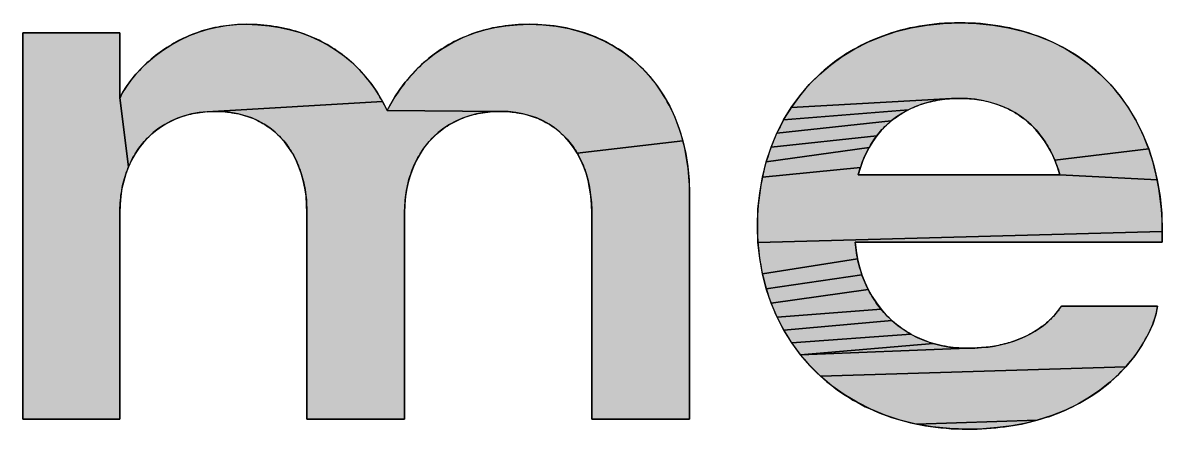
# Model space of a CAD drawing. Header units: millimetres. Extents: x 0 to 420, y 0 to 297.
# Drawn here: x 354.23 to 364.6, y 52.1 to 55.8 of the extents above; entities that cross this region are included whole.
import ezdxf

# ---------------------------------------------------------------- set-up
doc = ezdxf.new("R2010")
doc.units = ezdxf.units.MM
doc.header["$LTSCALE"] = 23.1
doc.layers.get('0').update_dxf_attribs({"linetype": 'CONTINUOUS'})

msp = doc.modelspace()

# ---------------------------------------------------------------- hatches: boundary and pattern name
at = {"linetype": 'CONTINUOUS'}
for points in [[(362.609, 55.796), (362.761, 55.801), (362.913, 55.796), (363.061, 55.781), (363.204, 55.757), (363.342, 55.723), (363.474, 55.679), (363.6, 55.627), (363.72, 55.566), (363.834, 55.496), (363.941, 55.418), (364.041, 55.331), (364.134, 55.237), (364.219, 55.135), (364.297, 55.025), (364.366, 54.909), (364.427, 54.785), (364.48, 54.654), (363.625, 54.552), (363.597, 54.614), (363.565, 54.673), (363.531, 54.728), (363.493, 54.779), (363.453, 54.828), (363.409, 54.872), (363.363, 54.913), (363.314, 54.951), (363.262, 54.984), (363.207, 55.014), (363.15, 55.04), (363.091, 55.062), (363.029, 55.08), (362.965, 55.095), (362.899, 55.105), (362.831, 55.111), (362.761, 55.113), (362.686, 55.111), (361.226, 55.031), (361.304, 55.138), (361.39, 55.239), (361.483, 55.332), (361.583, 55.417), (361.69, 55.495), (361.804, 55.564), (361.924, 55.626), (362.05, 55.678), (362.182, 55.722), (362.319, 55.756), (362.462, 55.781)], [(355.114, 54.07), (355.114, 52.193), (354.231, 52.193), (354.231, 55.711), (355.114, 55.711), (355.114, 55.12), (355.194, 54.491), (355.17, 54.427), (355.15, 54.361), (355.134, 54.292), (355.123, 54.221), (355.116, 54.147)], [(356.268, 55.788), (356.372, 55.784), (356.473, 55.775), (356.571, 55.76), (356.666, 55.738), (356.757, 55.712), (356.845, 55.679), (356.929, 55.641), (357.01, 55.598), (357.086, 55.55), (357.159, 55.497), (357.228, 55.439), (357.292, 55.377), (357.352, 55.31), (357.408, 55.239), (357.459, 55.164), (357.505, 55.085), (355.909, 54.992), (355.837, 54.985), (355.768, 54.972), (355.702, 54.955), (355.639, 54.933), (355.58, 54.907), (355.523, 54.876), (355.469, 54.841), (355.419, 54.802), (355.372, 54.759), (355.329, 54.712), (355.29, 54.662), (355.254, 54.608), (355.222, 54.551), (355.194, 54.491), (355.114, 55.12), (355.142, 55.17), (355.175, 55.223), (355.215, 55.277), (355.261, 55.333), (355.313, 55.389), (355.37, 55.444), (355.434, 55.498), (355.503, 55.55), (355.578, 55.599), (355.66, 55.644), (355.747, 55.685), (355.839, 55.719), (355.918, 55.743), (356, 55.762), (356.085, 55.776), (356.175, 55.785)], [(358.84, 55.788), (358.965, 55.783), (359.086, 55.77), (359.201, 55.749), (359.312, 55.72), (359.418, 55.683), (359.519, 55.638), (359.614, 55.587), (359.704, 55.528), (359.789, 55.462), (359.867, 55.391), (359.94, 55.312), (360.006, 55.228), (360.066, 55.138), (360.12, 55.043), (360.167, 54.942), (360.207, 54.837), (360.24, 54.727), (359.278, 54.614), (359.244, 54.668), (359.206, 54.718), (359.165, 54.764), (359.121, 54.806), (359.072, 54.845), (359.021, 54.879), (358.967, 54.909), (358.909, 54.935), (358.848, 54.956), (358.784, 54.973), (358.718, 54.985), (358.648, 54.993), (358.576, 54.995), (357.547, 55.002), (357.58, 55.064), (357.618, 55.128), (357.662, 55.193), (357.712, 55.26), (357.768, 55.326), (357.83, 55.391), (357.899, 55.454), (357.975, 55.515), (358.057, 55.571), (358.146, 55.623), (358.243, 55.67), (358.347, 55.71), (358.436, 55.737), (358.529, 55.758), (358.628, 55.774), (358.731, 55.784)], [(356.055, 54.993), (355.983, 54.995), (355.909, 54.992), (357.505, 55.085), (357.547, 55.002), (358.576, 54.995), (358.502, 54.992), (358.43, 54.985), (358.362, 54.972), (358.296, 54.955), (358.233, 54.933), (358.173, 54.907), (358.116, 54.876), (358.063, 54.841), (358.012, 54.802), (357.966, 54.759), (357.922, 54.712), (357.883, 54.662), (357.847, 54.608), (357.815, 54.551), (357.787, 54.491), (357.763, 54.427), (357.743, 54.361), (357.728, 54.292), (357.716, 54.221), (357.709, 54.147), (357.707, 54.07), (357.707, 52.193), (356.817, 52.193), (356.817, 54.07), (356.815, 54.148), (356.809, 54.224), (356.798, 54.297), (356.783, 54.366), (356.765, 54.433), (356.742, 54.497), (356.715, 54.557), (356.685, 54.614), (356.651, 54.668), (356.613, 54.718), (356.572, 54.764), (356.527, 54.806), (356.479, 54.845), (356.428, 54.879), (356.373, 54.909), (356.316, 54.935), (356.255, 54.956), (356.191, 54.973), (356.124, 54.985)], [(362.352, 55.037), (362.294, 55.01), (361.156, 54.917), (361.226, 55.031), (362.686, 55.111), (362.614, 55.104), (362.545, 55.094), (362.478, 55.079), (362.414, 55.06)], [(362.185, 54.946), (362.136, 54.908), (361.095, 54.796), (361.156, 54.917), (362.294, 55.01), (362.238, 54.98)], [(362.046, 54.822), (362.005, 54.773), (361.042, 54.669), (361.095, 54.796), (362.136, 54.908), (362.089, 54.866)], [(361.969, 54.722), (361.935, 54.667), (360.998, 54.537), (361.042, 54.669), (362.005, 54.773)], [(360.24, 54.727), (360.266, 54.612), (360.285, 54.493), (360.296, 54.37), (360.3, 54.244), (360.3, 52.193), (359.41, 52.193), (359.41, 54.07), (359.408, 54.148), (359.402, 54.224), (359.391, 54.297), (359.376, 54.366), (359.358, 54.433), (359.335, 54.497), (359.308, 54.557), (359.278, 54.614)], [(361.878, 54.548), (361.855, 54.485), (360.964, 54.398), (360.998, 54.537), (361.935, 54.667), (361.905, 54.609)], [(364.48, 54.654), (364.523, 54.516), (364.558, 54.372), (363.671, 54.418), (363.65, 54.487), (363.625, 54.552)], [(363.671, 54.418), (364.558, 54.372), (364.583, 54.222), (364.598, 54.066), (364.603, 53.903), (360.923, 53.803), (360.918, 53.952), (360.923, 54.106), (360.939, 54.255), (360.964, 54.398), (361.855, 54.485), (361.836, 54.418)], [(364.603, 53.903), (364.603, 53.806), (361.808, 53.806), (361.816, 53.729), (361.829, 53.653), (360.964, 53.517), (360.939, 53.658), (360.923, 53.803)], [(361.847, 53.58), (361.869, 53.509), (360.999, 53.381), (360.964, 53.517), (361.829, 53.653)], [(361.896, 53.44), (361.927, 53.374), (361.043, 53.249), (360.999, 53.381), (361.869, 53.509)], [(362.001, 53.252), (362.044, 53.195), (361.097, 53.123), (361.043, 53.249), (361.927, 53.374), (361.962, 53.311)], [(363.67, 53.2), (363.685, 53.222), (364.561, 53.222), (364.544, 53.145), (364.516, 53.059), (364.475, 52.967), (364.421, 52.87), (364.353, 52.771), (364.272, 52.672), (361.493, 52.585), (361.397, 52.679), (361.309, 52.781), (362.83, 52.84), (362.896, 52.841), (362.959, 52.845), (363.019, 52.851), (363.075, 52.86), (363.129, 52.87), (363.192, 52.886), (363.251, 52.904), (363.306, 52.924), (363.356, 52.946), (363.403, 52.97), (363.445, 52.994), (363.484, 53.02), (363.519, 53.045), (363.561, 53.08), (363.596, 53.113), (363.626, 53.145), (363.651, 53.174)], [(362.091, 53.142), (362.141, 53.093), (361.159, 53.003), (361.097, 53.123), (362.044, 53.195)], [(362.254, 53.006), (362.315, 52.968), (361.23, 52.889), (361.159, 53.003), (362.141, 53.093), (362.196, 53.047)], [(362.447, 52.907), (362.518, 52.883), (361.309, 52.781), (361.23, 52.889), (362.315, 52.968), (362.379, 52.935)], [(362.83, 52.84), (361.309, 52.781), (362.518, 52.883), (362.592, 52.864), (362.668, 52.851), (362.748, 52.843)], [(364.202, 52.599), (364.123, 52.527), (364.036, 52.458), (363.94, 52.393), (363.835, 52.332), (363.721, 52.276), (363.597, 52.227), (363.464, 52.185), (362.363, 52.15), (362.219, 52.186), (362.081, 52.231), (361.949, 52.285), (361.825, 52.348), (361.707, 52.419), (361.596, 52.498), (361.493, 52.585), (364.272, 52.672)], [(363.35, 52.156), (363.23, 52.134), (363.103, 52.117), (362.97, 52.106), (362.83, 52.103), (362.669, 52.108), (362.513, 52.124), (362.363, 52.15), (363.464, 52.185)]]:
    msp.add_hatch(color=7, dxfattribs=at).paths.add_polyline_path(points)

# ---------------------------------------------------------------- linework, layer by layer
at = {"color": 7, "linetype": 'CONTINUOUS'}
for p, q in [((355.114, 55.711), (354.231, 55.711)), ((354.231, 55.711), (354.231, 52.193)), ((355.114, 55.12), (355.114, 55.711)), ((363.671, 54.418), (361.836, 54.418)), ((360.3, 52.193), (360.3, 54.244)), ((355.114, 52.193), (355.114, 54.07)), ((356.817, 54.07), (356.817, 52.193)), ((357.707, 52.193), (357.707, 54.07)), ((359.41, 54.07), (359.41, 52.193)), ((364.603, 53.806), (364.603, 53.903)), ((361.808, 53.806), (364.603, 53.806)), ((364.561, 53.222), (363.685, 53.222)), ((354.231, 52.193), (355.114, 52.193)), ((356.817, 52.193), (357.707, 52.193)), ((359.41, 52.193), (360.3, 52.193))]:
    msp.add_line(p, q, dxfattribs=at)
for points in [[(362.761, 55.801), (362.713, 55.801), (362.666, 55.799), (362.62, 55.797), (362.574, 55.794), (362.528, 55.789), (362.483, 55.784), (362.438, 55.778), (362.394, 55.771), (362.35, 55.763), (362.307, 55.754), (362.264, 55.744), (362.222, 55.733), (362.18, 55.721), (362.139, 55.709), (362.098, 55.695), (362.058, 55.681), (362.018, 55.666), (361.979, 55.65), (361.94, 55.633), (361.902, 55.616), (361.865, 55.597), (361.828, 55.578), (361.792, 55.558), (361.756, 55.537), (361.721, 55.515), (361.687, 55.493), (361.653, 55.47), (361.62, 55.446), (361.588, 55.421), (361.556, 55.395), (361.525, 55.369), (361.494, 55.342), (361.464, 55.314), (361.435, 55.286), (361.407, 55.257), (361.379, 55.227), (361.352, 55.197), (361.326, 55.165), (361.3, 55.134), (361.276, 55.101), (361.252, 55.068), (361.228, 55.034), (361.206, 55), (361.184, 54.964), (361.163, 54.929), (361.143, 54.892), (361.124, 54.855), (361.105, 54.818), (361.087, 54.78), (361.071, 54.741), (361.055, 54.702), (361.039, 54.662), (361.025, 54.621), (361.012, 54.58), (360.999, 54.539), (360.987, 54.496), (360.976, 54.454), (360.966, 54.411), (360.957, 54.367), (360.949, 54.323), (360.942, 54.278), (360.936, 54.233), (360.93, 54.187), (360.926, 54.141), (360.923, 54.095), (360.92, 54.048), (360.919, 54), (360.918, 53.952)], [(362.609, 55.796), (362.761, 55.801), (362.913, 55.796), (363.061, 55.781), (363.204, 55.757), (363.342, 55.723), (363.474, 55.679), (363.6, 55.627), (363.72, 55.566), (363.834, 55.496), (363.941, 55.418), (364.041, 55.331), (364.134, 55.237), (364.219, 55.135), (364.297, 55.025), (364.366, 54.909), (364.427, 54.785), (364.48, 54.654), (363.625, 54.552), (363.597, 54.614), (363.565, 54.673), (363.531, 54.728), (363.493, 54.779), (363.453, 54.828), (363.409, 54.872), (363.363, 54.913), (363.314, 54.951), (363.262, 54.984), (363.207, 55.014), (363.15, 55.04), (363.091, 55.062), (363.029, 55.08), (362.965, 55.095), (362.899, 55.105), (362.831, 55.111), (362.761, 55.113), (362.686, 55.111), (361.226, 55.031), (361.304, 55.138), (361.39, 55.239), (361.483, 55.332), (361.583, 55.417), (361.69, 55.495), (361.804, 55.564), (361.924, 55.626), (362.05, 55.678), (362.182, 55.722), (362.319, 55.756), (362.462, 55.781), (362.609, 55.796)], [(364.603, 53.903), (364.602, 53.954), (364.601, 54.004), (364.598, 54.054), (364.595, 54.103), (364.591, 54.151), (364.585, 54.199), (364.579, 54.247), (364.572, 54.293), (364.564, 54.339), (364.555, 54.385), (364.545, 54.43), (364.534, 54.474), (364.523, 54.518), (364.51, 54.561), (364.497, 54.604), (364.483, 54.646), (364.467, 54.687), (364.452, 54.728), (364.435, 54.768), (364.417, 54.807), (364.399, 54.846), (364.379, 54.884), (364.359, 54.921), (364.339, 54.958), (364.317, 54.993), (364.295, 55.029), (364.271, 55.063), (364.247, 55.097), (364.223, 55.13), (364.197, 55.163), (364.171, 55.195), (364.144, 55.226), (364.117, 55.256), (364.088, 55.285), (364.059, 55.314), (364.03, 55.342), (363.999, 55.369), (363.968, 55.396), (363.936, 55.421), (363.904, 55.446), (363.871, 55.47), (363.837, 55.494), (363.803, 55.516), (363.768, 55.538), (363.732, 55.559), (363.696, 55.579), (363.659, 55.598), (363.622, 55.617), (363.584, 55.634), (363.545, 55.651), (363.506, 55.667), (363.466, 55.682), (363.426, 55.696), (363.385, 55.71), (363.344, 55.722), (363.302, 55.734), (363.259, 55.744), (363.216, 55.754), (363.173, 55.763), (363.129, 55.771), (363.085, 55.778), (363.04, 55.784), (362.994, 55.789), (362.949, 55.794), (362.902, 55.797), (362.855, 55.799), (362.808, 55.801), (362.761, 55.801)], [(355.114, 54.07), (355.114, 52.193), (354.231, 52.193), (354.231, 55.711), (355.114, 55.711), (355.114, 55.12), (355.194, 54.491), (355.17, 54.427), (355.15, 54.361), (355.134, 54.292), (355.123, 54.221), (355.116, 54.147), (355.114, 54.07)], [(356.268, 55.788), (356.372, 55.784), (356.473, 55.775), (356.571, 55.76), (356.666, 55.738), (356.757, 55.712), (356.845, 55.679), (356.929, 55.641), (357.01, 55.598), (357.086, 55.55), (357.159, 55.497), (357.228, 55.439), (357.292, 55.377), (357.352, 55.31), (357.408, 55.239), (357.459, 55.164), (357.505, 55.085), (355.909, 54.992), (355.837, 54.985), (355.768, 54.972), (355.702, 54.955), (355.639, 54.933), (355.58, 54.907), (355.523, 54.876), (355.469, 54.841), (355.419, 54.802), (355.372, 54.759), (355.329, 54.712), (355.29, 54.662), (355.254, 54.608), (355.222, 54.551), (355.194, 54.491), (355.114, 55.12), (355.142, 55.17), (355.175, 55.223), (355.215, 55.277), (355.261, 55.333), (355.313, 55.389), (355.37, 55.444), (355.434, 55.498), (355.503, 55.55), (355.578, 55.599), (355.66, 55.644), (355.747, 55.685), (355.839, 55.719), (355.918, 55.743), (356, 55.762), (356.085, 55.776), (356.175, 55.785), (356.268, 55.788)], [(356.268, 55.788), (356.24, 55.787), (356.213, 55.787), (356.186, 55.785), (356.159, 55.783), (356.132, 55.781), (356.106, 55.778), (356.08, 55.775), (356.055, 55.771), (356.03, 55.767), (356.005, 55.763), (355.98, 55.758), (355.956, 55.752), (355.932, 55.747), (355.908, 55.74), (355.885, 55.734), (355.862, 55.727), (355.839, 55.719), (355.814, 55.711), (355.789, 55.702), (355.765, 55.692), (355.741, 55.682), (355.717, 55.672), (355.694, 55.661), (355.671, 55.65), (355.648, 55.639), (355.626, 55.627), (355.605, 55.615), (355.584, 55.602), (355.563, 55.59), (355.543, 55.577), (355.523, 55.564), (355.503, 55.55), (355.481, 55.535), (355.46, 55.519), (355.439, 55.503), (355.419, 55.486), (355.399, 55.47), (355.38, 55.453), (355.361, 55.436), (355.343, 55.419), (355.325, 55.402), (355.308, 55.385), (355.292, 55.367), (355.276, 55.35), (355.261, 55.333), (355.246, 55.316), (355.232, 55.299), (355.218, 55.282), (355.205, 55.265), (355.193, 55.248), (355.181, 55.231), (355.17, 55.214), (355.159, 55.198), (355.149, 55.182), (355.139, 55.166), (355.13, 55.151), (355.122, 55.135), (355.114, 55.12)], [(357.547, 55.002), (357.535, 55.028), (357.522, 55.053), (357.509, 55.078), (357.496, 55.102), (357.482, 55.126), (357.468, 55.15), (357.453, 55.173), (357.438, 55.197), (357.422, 55.219), (357.406, 55.242), (357.389, 55.264), (357.373, 55.285), (357.355, 55.306), (357.338, 55.327), (357.319, 55.347), (357.301, 55.367), (357.282, 55.387), (357.263, 55.406), (357.243, 55.425), (357.223, 55.443), (357.202, 55.461), (357.181, 55.479), (357.16, 55.496), (357.139, 55.513), (357.117, 55.529), (357.094, 55.544), (357.071, 55.56), (357.048, 55.575), (357.025, 55.589), (357.001, 55.603), (356.977, 55.616), (356.952, 55.629), (356.928, 55.642), (356.902, 55.654), (356.877, 55.665), (356.851, 55.677), (356.825, 55.687), (356.798, 55.697), (356.771, 55.707), (356.744, 55.716), (356.717, 55.724), (356.689, 55.732), (356.661, 55.74), (356.632, 55.747), (356.604, 55.753), (356.574, 55.759), (356.545, 55.764), (356.515, 55.769), (356.486, 55.773), (356.455, 55.777), (356.425, 55.78), (356.394, 55.783), (356.363, 55.785), (356.332, 55.786), (356.3, 55.787), (356.268, 55.788)], [(358.84, 55.788), (358.965, 55.783), (359.086, 55.77), (359.201, 55.749), (359.312, 55.72), (359.418, 55.683), (359.519, 55.638), (359.614, 55.587), (359.704, 55.528), (359.789, 55.462), (359.867, 55.391), (359.94, 55.312), (360.006, 55.228), (360.066, 55.138), (360.12, 55.043), (360.167, 54.942), (360.207, 54.837), (360.24, 54.727), (359.278, 54.614), (359.244, 54.668), (359.206, 54.718), (359.165, 54.764), (359.121, 54.806), (359.072, 54.845), (359.021, 54.879), (358.967, 54.909), (358.909, 54.935), (358.848, 54.956), (358.784, 54.973), (358.718, 54.985), (358.648, 54.993), (358.576, 54.995), (357.547, 55.002), (357.58, 55.064), (357.618, 55.128), (357.662, 55.193), (357.712, 55.26), (357.768, 55.326), (357.83, 55.391), (357.899, 55.454), (357.975, 55.515), (358.057, 55.571), (358.146, 55.623), (358.243, 55.67), (358.347, 55.71), (358.436, 55.737), (358.529, 55.758), (358.628, 55.774), (358.731, 55.784), (358.84, 55.788)], [(358.84, 55.788), (358.808, 55.787), (358.776, 55.786), (358.744, 55.785), (358.713, 55.783), (358.682, 55.78), (358.652, 55.777), (358.622, 55.773), (358.592, 55.769), (358.563, 55.765), (358.535, 55.759), (358.507, 55.754), (358.479, 55.747), (358.452, 55.741), (358.425, 55.734), (358.398, 55.726), (358.372, 55.718), (358.347, 55.71), (358.318, 55.7), (358.291, 55.689), (358.263, 55.678), (358.236, 55.667), (358.21, 55.655), (358.184, 55.643), (358.159, 55.63), (358.134, 55.617), (358.11, 55.603), (358.086, 55.589), (358.063, 55.575), (358.04, 55.56), (358.018, 55.545), (357.996, 55.53), (357.975, 55.515), (357.951, 55.497), (357.928, 55.478), (357.905, 55.459), (357.883, 55.44), (357.861, 55.421), (357.841, 55.401), (357.82, 55.381), (357.801, 55.361), (357.782, 55.341), (357.764, 55.321), (357.746, 55.301), (357.729, 55.28), (357.712, 55.26), (357.695, 55.238), (357.678, 55.215), (357.662, 55.193), (357.647, 55.171), (357.632, 55.149), (357.618, 55.128), (357.605, 55.106), (357.592, 55.085), (357.58, 55.064), (357.568, 55.043), (357.557, 55.022), (357.547, 55.002)], [(360.3, 54.244), (360.3, 54.283), (360.299, 54.323), (360.297, 54.361), (360.294, 54.4), (360.291, 54.438), (360.287, 54.475), (360.282, 54.513), (360.277, 54.55), (360.271, 54.586), (360.264, 54.622), (360.257, 54.658), (360.248, 54.693), (360.24, 54.728), (360.23, 54.763), (360.22, 54.797), (360.209, 54.83), (360.197, 54.864), (360.185, 54.896), (360.172, 54.929), (360.159, 54.96), (360.145, 54.992), (360.13, 55.023), (360.114, 55.053), (360.098, 55.083), (360.082, 55.112), (360.064, 55.141), (360.046, 55.169), (360.028, 55.197), (360.009, 55.224), (359.989, 55.251), (359.969, 55.277), (359.948, 55.303), (359.926, 55.328), (359.904, 55.352), (359.881, 55.376), (359.858, 55.399), (359.834, 55.422), (359.81, 55.444), (359.785, 55.466), (359.759, 55.486), (359.733, 55.507), (359.707, 55.526), (359.68, 55.545), (359.652, 55.563), (359.624, 55.581), (359.595, 55.598), (359.566, 55.614), (359.536, 55.63), (359.506, 55.645), (359.475, 55.659), (359.444, 55.673), (359.412, 55.685), (359.38, 55.697), (359.347, 55.709), (359.314, 55.719), (359.28, 55.729), (359.246, 55.738), (359.211, 55.747), (359.176, 55.755), (359.141, 55.761), (359.105, 55.767), (359.068, 55.773), (359.031, 55.777), (358.994, 55.781), (358.956, 55.784), (358.918, 55.786), (358.879, 55.787), (358.84, 55.788)], [(356.055, 54.993), (355.983, 54.995), (355.909, 54.992), (357.505, 55.085), (357.547, 55.002), (358.576, 54.995), (358.502, 54.992), (358.43, 54.985), (358.362, 54.972), (358.296, 54.955), (358.233, 54.933), (358.173, 54.907), (358.116, 54.876), (358.063, 54.841), (358.012, 54.802), (357.966, 54.759), (357.922, 54.712), (357.883, 54.662), (357.847, 54.608), (357.815, 54.551), (357.787, 54.491), (357.763, 54.427), (357.743, 54.361), (357.728, 54.292), (357.716, 54.221), (357.709, 54.147), (357.707, 54.07), (357.707, 52.193), (356.817, 52.193), (356.817, 54.07), (356.815, 54.148), (356.809, 54.224), (356.798, 54.297), (356.783, 54.366), (356.765, 54.433), (356.742, 54.497), (356.715, 54.557), (356.685, 54.614), (356.651, 54.668), (356.613, 54.718), (356.572, 54.764), (356.527, 54.806), (356.479, 54.845), (356.428, 54.879), (356.373, 54.909), (356.316, 54.935), (356.255, 54.956), (356.191, 54.973), (356.124, 54.985), (356.055, 54.993)], [(362.352, 55.037), (362.294, 55.01), (361.156, 54.917), (361.226, 55.031), (362.686, 55.111), (362.614, 55.104), (362.545, 55.094), (362.478, 55.079), (362.414, 55.06), (362.352, 55.037)], [(361.836, 54.418), (361.842, 54.439), (361.848, 54.46), (361.854, 54.48), (361.861, 54.501), (361.868, 54.52), (361.875, 54.54), (361.883, 54.56), (361.891, 54.579), (361.899, 54.598), (361.908, 54.616), (361.917, 54.634), (361.927, 54.652), (361.937, 54.67), (361.947, 54.687), (361.957, 54.704), (361.968, 54.721), (361.979, 54.737), (361.99, 54.753), (362.002, 54.769), (362.014, 54.785), (362.027, 54.8), (362.039, 54.815), (362.052, 54.829), (362.066, 54.843), (362.079, 54.857), (362.093, 54.871), (362.108, 54.884), (362.122, 54.897), (362.137, 54.909), (362.152, 54.921), (362.168, 54.933), (362.184, 54.944), (362.2, 54.956), (362.216, 54.966), (362.233, 54.977), (362.25, 54.987), (362.267, 54.996), (362.284, 55.006), (362.302, 55.015), (362.32, 55.023), (362.339, 55.031), (362.357, 55.039), (362.376, 55.047), (362.395, 55.054), (362.415, 55.06), (362.434, 55.067), (362.454, 55.073), (362.475, 55.078), (362.495, 55.083), (362.516, 55.088), (362.537, 55.092), (362.558, 55.096), (362.58, 55.1), (362.601, 55.103), (362.623, 55.106), (362.646, 55.108), (362.668, 55.11), (362.691, 55.111), (362.714, 55.112), (362.737, 55.113), (362.761, 55.113)], [(362.761, 55.113), (362.783, 55.113), (362.805, 55.112), (362.828, 55.111), (362.849, 55.11), (362.871, 55.108), (362.893, 55.106), (362.914, 55.103), (362.935, 55.1), (362.956, 55.096), (362.976, 55.093), (362.997, 55.088), (363.017, 55.084), (363.037, 55.078), (363.056, 55.073), (363.076, 55.067), (363.095, 55.061), (363.114, 55.054), (363.133, 55.047), (363.151, 55.04), (363.17, 55.032), (363.188, 55.024), (363.206, 55.015), (363.223, 55.006), (363.24, 54.997), (363.257, 54.987), (363.274, 54.977), (363.291, 54.966), (363.307, 54.955), (363.323, 54.944), (363.338, 54.932), (363.354, 54.92), (363.369, 54.908), (363.384, 54.895), (363.398, 54.882), (363.413, 54.869), (363.427, 54.855), (363.44, 54.841), (363.454, 54.826), (363.467, 54.811), (363.48, 54.796), (363.492, 54.78), (363.505, 54.764), (363.517, 54.748), (363.528, 54.731), (363.54, 54.714), (363.551, 54.697), (363.561, 54.679), (363.572, 54.661), (363.582, 54.643), (363.592, 54.624), (363.601, 54.605), (363.61, 54.585), (363.619, 54.566), (363.627, 54.545), (363.636, 54.525), (363.643, 54.504), (363.651, 54.483), (363.658, 54.462), (363.665, 54.44), (363.671, 54.418)], [(355.114, 54.07), (355.114, 54.094), (355.115, 54.118), (355.116, 54.141), (355.117, 54.164), (355.119, 54.187), (355.122, 54.21), (355.124, 54.232), (355.128, 54.255), (355.131, 54.277), (355.135, 54.298), (355.14, 54.32), (355.145, 54.341), (355.15, 54.362), (355.156, 54.383), (355.162, 54.403), (355.168, 54.424), (355.175, 54.444), (355.183, 54.463), (355.19, 54.483), (355.198, 54.502), (355.207, 54.52), (355.216, 54.539), (355.225, 54.557), (355.234, 54.575), (355.244, 54.592), (355.255, 54.61), (355.265, 54.627), (355.276, 54.643), (355.288, 54.66), (355.3, 54.676), (355.312, 54.691), (355.324, 54.706), (355.337, 54.721), (355.35, 54.736), (355.364, 54.75), (355.378, 54.764), (355.392, 54.778), (355.406, 54.791), (355.421, 54.804), (355.436, 54.816), (355.452, 54.828), (355.468, 54.84), (355.484, 54.851), (355.5, 54.862), (355.517, 54.872), (355.534, 54.882), (355.552, 54.892), (355.569, 54.901), (355.587, 54.91), (355.606, 54.919), (355.624, 54.927), (355.643, 54.934), (355.662, 54.942), (355.682, 54.948), (355.702, 54.955), (355.722, 54.96), (355.742, 54.966), (355.762, 54.971), (355.783, 54.975), (355.804, 54.979), (355.826, 54.983), (355.847, 54.986), (355.869, 54.989), (355.892, 54.991), (355.914, 54.993), (355.937, 54.994), (355.96, 54.995), (355.983, 54.995)], [(355.983, 54.995), (356.005, 54.995), (356.028, 54.994), (356.05, 54.993), (356.072, 54.991), (356.093, 54.989), (356.114, 54.987), (356.135, 54.983), (356.156, 54.98), (356.177, 54.976), (356.197, 54.972), (356.217, 54.967), (356.236, 54.962), (356.256, 54.956), (356.275, 54.95), (356.294, 54.943), (356.312, 54.936), (356.33, 54.929), (356.348, 54.921), (356.366, 54.913), (356.383, 54.904), (356.4, 54.895), (356.417, 54.885), (356.433, 54.876), (356.449, 54.865), (356.465, 54.855), (356.481, 54.844), (356.496, 54.832), (356.511, 54.82), (356.525, 54.808), (356.539, 54.795), (356.553, 54.782), (356.567, 54.769), (356.58, 54.755), (356.593, 54.741), (356.606, 54.727), (356.618, 54.712), (356.63, 54.697), (356.641, 54.681), (356.652, 54.665), (356.663, 54.649), (356.674, 54.633), (356.684, 54.616), (356.694, 54.599), (356.703, 54.581), (356.712, 54.563), (356.721, 54.545), (356.729, 54.527), (356.737, 54.508), (356.745, 54.489), (356.752, 54.469), (356.759, 54.449), (356.766, 54.429), (356.772, 54.409), (356.778, 54.388), (356.783, 54.367), (356.788, 54.346), (356.793, 54.325), (356.797, 54.303), (356.801, 54.281), (356.804, 54.259), (356.807, 54.236), (356.81, 54.213), (356.812, 54.19), (356.814, 54.166), (356.815, 54.143), (356.816, 54.119), (356.817, 54.095), (356.817, 54.07)], [(357.707, 54.07), (357.707, 54.094), (357.708, 54.118), (357.709, 54.141), (357.711, 54.164), (357.713, 54.187), (357.715, 54.21), (357.718, 54.232), (357.721, 54.255), (357.725, 54.277), (357.729, 54.298), (357.733, 54.32), (357.738, 54.341), (357.743, 54.362), (357.749, 54.383), (357.755, 54.403), (357.762, 54.424), (357.769, 54.444), (357.776, 54.463), (357.784, 54.483), (357.792, 54.502), (357.8, 54.52), (357.809, 54.539), (357.818, 54.557), (357.828, 54.575), (357.838, 54.592), (357.848, 54.61), (357.859, 54.627), (357.87, 54.643), (357.881, 54.66), (357.893, 54.676), (357.905, 54.691), (357.918, 54.706), (357.93, 54.721), (357.944, 54.736), (357.957, 54.75), (357.971, 54.764), (357.985, 54.778), (358, 54.791), (358.014, 54.804), (358.03, 54.816), (358.045, 54.828), (358.061, 54.84), (358.077, 54.851), (358.094, 54.862), (358.11, 54.872), (358.127, 54.882), (358.145, 54.892), (358.163, 54.901), (358.181, 54.91), (358.199, 54.919), (358.217, 54.927), (358.236, 54.934), (358.256, 54.942), (358.275, 54.948), (358.295, 54.955), (358.315, 54.96), (358.335, 54.966), (358.356, 54.971), (358.377, 54.975), (358.398, 54.979), (358.419, 54.983), (358.441, 54.986), (358.463, 54.989), (358.485, 54.991), (358.507, 54.993), (358.53, 54.994), (358.553, 54.995), (358.576, 54.995)], [(358.576, 54.995), (358.599, 54.995), (358.621, 54.994), (358.643, 54.993), (358.665, 54.991), (358.686, 54.989), (358.708, 54.987), (358.729, 54.983), (358.75, 54.98), (358.77, 54.976), (358.79, 54.972), (358.81, 54.967), (358.83, 54.962), (358.849, 54.956), (358.868, 54.95), (358.887, 54.943), (358.905, 54.936), (358.924, 54.929), (358.941, 54.921), (358.959, 54.913), (358.976, 54.904), (358.993, 54.895), (359.01, 54.885), (359.027, 54.876), (359.043, 54.865), (359.058, 54.855), (359.074, 54.844), (359.089, 54.832), (359.104, 54.82), (359.118, 54.808), (359.133, 54.795), (359.147, 54.782), (359.16, 54.769), (359.173, 54.755), (359.186, 54.741), (359.199, 54.727), (359.211, 54.712), (359.223, 54.697), (359.234, 54.681), (359.246, 54.665), (359.256, 54.649), (359.267, 54.633), (359.277, 54.616), (359.287, 54.599), (359.296, 54.581), (359.306, 54.563), (359.314, 54.545), (359.323, 54.527), (359.331, 54.508), (359.338, 54.489), (359.346, 54.469), (359.352, 54.449), (359.359, 54.429), (359.365, 54.409), (359.371, 54.388), (359.376, 54.367), (359.381, 54.346), (359.386, 54.325), (359.39, 54.303), (359.394, 54.281), (359.397, 54.259), (359.4, 54.236), (359.403, 54.213), (359.405, 54.19), (359.407, 54.166), (359.409, 54.143), (359.41, 54.119), (359.41, 54.095), (359.41, 54.07)], [(362.185, 54.946), (362.136, 54.908), (361.095, 54.796), (361.156, 54.917), (362.294, 55.01), (362.238, 54.98), (362.185, 54.946)], [(362.046, 54.822), (362.005, 54.773), (361.042, 54.669), (361.095, 54.796), (362.136, 54.908), (362.089, 54.866), (362.046, 54.822)], [(361.969, 54.722), (361.935, 54.667), (360.998, 54.537), (361.042, 54.669), (362.005, 54.773), (361.969, 54.722)], [(360.24, 54.727), (360.266, 54.612), (360.285, 54.493), (360.296, 54.37), (360.3, 54.244), (360.3, 52.193), (359.41, 52.193), (359.41, 54.07), (359.408, 54.148), (359.402, 54.224), (359.391, 54.297), (359.376, 54.366), (359.358, 54.433), (359.335, 54.497), (359.308, 54.557), (359.278, 54.614), (360.24, 54.727)], [(361.878, 54.548), (361.855, 54.485), (360.964, 54.398), (360.998, 54.537), (361.935, 54.667), (361.905, 54.609), (361.878, 54.548)], [(364.48, 54.654), (364.523, 54.516), (364.558, 54.372), (363.671, 54.418), (363.65, 54.487), (363.625, 54.552), (364.48, 54.654)], [(363.671, 54.418), (364.558, 54.372), (364.583, 54.222), (364.598, 54.066), (364.603, 53.903), (360.923, 53.803), (360.918, 53.952), (360.923, 54.106), (360.939, 54.255), (360.964, 54.398), (361.855, 54.485), (361.836, 54.418), (363.671, 54.418)], [(360.918, 53.952), (360.919, 53.906), (360.92, 53.861), (360.923, 53.816), (360.926, 53.771), (360.93, 53.727), (360.935, 53.683), (360.941, 53.639), (360.948, 53.596), (360.956, 53.553), (360.965, 53.511), (360.975, 53.469), (360.986, 53.428), (360.997, 53.387), (361.009, 53.346), (361.023, 53.306), (361.037, 53.266), (361.052, 53.227), (361.068, 53.188), (361.084, 53.15), (361.102, 53.113), (361.12, 53.076), (361.139, 53.039), (361.159, 53.003), (361.18, 52.968), (361.201, 52.933), (361.223, 52.898), (361.247, 52.865), (361.27, 52.832), (361.295, 52.799), (361.32, 52.767), (361.347, 52.736), (361.374, 52.705), (361.401, 52.675), (361.43, 52.646), (361.459, 52.617), (361.488, 52.589), (361.519, 52.562), (361.55, 52.535), (361.582, 52.509), (361.615, 52.484), (361.648, 52.459), (361.682, 52.435), (361.717, 52.412), (361.752, 52.39), (361.788, 52.368), (361.825, 52.348), (361.862, 52.328), (361.9, 52.308), (361.938, 52.29), (361.977, 52.272), (362.017, 52.255), (362.058, 52.239), (362.099, 52.224), (362.14, 52.21), (362.182, 52.196), (362.225, 52.184), (362.268, 52.172), (362.312, 52.161), (362.357, 52.151), (362.402, 52.142), (362.447, 52.134), (362.493, 52.127), (362.54, 52.121), (362.587, 52.115), (362.635, 52.111), (362.683, 52.107), (362.731, 52.105), (362.781, 52.103), (362.83, 52.103)], [(364.603, 53.903), (364.603, 53.806), (361.808, 53.806), (361.816, 53.729), (361.829, 53.653), (360.964, 53.517), (360.939, 53.658), (360.923, 53.803), (364.603, 53.903)], [(362.83, 52.84), (362.804, 52.84), (362.778, 52.841), (362.752, 52.842), (362.726, 52.844), (362.701, 52.847), (362.676, 52.85), (362.651, 52.854), (362.626, 52.858), (362.602, 52.862), (362.578, 52.868), (362.554, 52.873), (362.531, 52.879), (362.508, 52.886), (362.485, 52.893), (362.463, 52.901), (362.441, 52.909), (362.419, 52.918), (362.397, 52.927), (362.376, 52.937), (362.355, 52.947), (362.335, 52.957), (362.315, 52.968), (362.295, 52.98), (362.275, 52.992), (362.256, 53.004), (362.237, 53.017), (362.219, 53.03), (362.201, 53.043), (362.183, 53.057), (362.166, 53.072), (362.149, 53.086), (362.132, 53.101), (362.116, 53.117), (362.1, 53.133), (362.084, 53.149), (362.069, 53.166), (362.054, 53.183), (362.04, 53.2), (362.026, 53.218), (362.012, 53.236), (361.999, 53.254), (361.986, 53.273), (361.974, 53.292), (361.962, 53.311), (361.95, 53.331), (361.939, 53.351), (361.928, 53.371), (361.918, 53.392), (361.908, 53.413), (361.899, 53.434), (361.889, 53.455), (361.881, 53.477), (361.873, 53.499), (361.865, 53.521), (361.858, 53.544), (361.851, 53.567), (361.844, 53.59), (361.839, 53.613), (361.833, 53.636), (361.828, 53.66), (361.824, 53.684), (361.82, 53.708), (361.816, 53.732), (361.813, 53.757), (361.81, 53.781), (361.808, 53.806)], [(361.847, 53.58), (361.869, 53.509), (360.999, 53.381), (360.964, 53.517), (361.829, 53.653), (361.847, 53.58)], [(361.896, 53.44), (361.927, 53.374), (361.043, 53.249), (360.999, 53.381), (361.869, 53.509), (361.896, 53.44)], [(362.001, 53.252), (362.044, 53.195), (361.097, 53.123), (361.043, 53.249), (361.927, 53.374), (361.962, 53.311), (362.001, 53.252)], [(363.67, 53.2), (363.685, 53.222), (364.561, 53.222), (364.544, 53.145), (364.516, 53.059), (364.475, 52.967), (364.421, 52.87), (364.353, 52.771), (364.272, 52.672), (361.493, 52.585), (361.397, 52.679), (361.309, 52.781), (362.83, 52.84), (362.896, 52.841), (362.959, 52.845), (363.019, 52.851), (363.075, 52.86), (363.129, 52.87), (363.192, 52.886), (363.251, 52.904), (363.306, 52.924), (363.356, 52.946), (363.403, 52.97), (363.445, 52.994), (363.484, 53.02), (363.519, 53.045), (363.561, 53.08), (363.596, 53.113), (363.626, 53.145), (363.651, 53.174), (363.67, 53.2)], [(362.83, 52.103), (362.875, 52.103), (362.918, 52.104), (362.962, 52.106), (363.004, 52.108), (363.046, 52.112), (363.087, 52.115), (363.128, 52.12), (363.168, 52.124), (363.207, 52.13), (363.246, 52.136), (363.283, 52.143), (363.321, 52.15), (363.358, 52.158), (363.394, 52.166), (363.429, 52.175), (363.464, 52.185), (363.503, 52.196), (363.541, 52.208), (363.579, 52.22), (363.615, 52.234), (363.651, 52.247), (363.686, 52.262), (363.721, 52.276), (363.754, 52.292), (363.787, 52.307), (363.819, 52.324), (363.851, 52.34), (363.881, 52.357), (363.911, 52.375), (363.94, 52.393), (363.97, 52.412), (364, 52.432), (364.029, 52.453), (364.057, 52.474), (364.084, 52.495), (364.11, 52.516), (364.136, 52.538), (364.161, 52.56), (364.184, 52.582), (364.208, 52.604), (364.23, 52.627), (364.251, 52.649), (364.272, 52.672), (364.294, 52.697), (364.315, 52.722), (364.334, 52.746), (364.353, 52.771), (364.371, 52.796), (364.389, 52.821), (364.405, 52.846), (364.421, 52.87), (364.435, 52.895), (364.449, 52.919), (364.462, 52.943), (364.475, 52.967), (364.486, 52.99), (364.497, 53.014), (364.507, 53.037), (364.516, 53.059), (364.524, 53.081), (364.532, 53.103), (364.538, 53.124), (364.544, 53.145), (364.55, 53.165), (364.554, 53.185), (364.558, 53.204), (364.561, 53.222)], [(363.685, 53.222), (363.682, 53.217), (363.678, 53.212), (363.674, 53.206), (363.67, 53.2), (363.666, 53.194), (363.661, 53.188), (363.656, 53.181), (363.651, 53.174), (363.645, 53.167), (363.639, 53.16), (363.633, 53.152), (363.626, 53.145), (363.619, 53.137), (363.612, 53.129), (363.604, 53.121), (363.596, 53.113), (363.588, 53.105), (363.579, 53.097), (363.57, 53.088), (363.561, 53.08), (363.551, 53.071), (363.541, 53.063), (363.53, 53.054), (363.519, 53.045), (363.508, 53.037), (363.496, 53.028), (363.484, 53.02), (363.472, 53.011), (363.459, 53.003), (363.445, 52.994), (363.432, 52.986), (363.417, 52.978), (363.403, 52.97), (363.388, 52.962), (363.372, 52.954), (363.356, 52.946), (363.342, 52.94), (363.328, 52.933), (363.313, 52.927), (363.298, 52.921), (363.283, 52.915), (363.267, 52.91), (363.251, 52.904), (363.235, 52.899), (363.218, 52.893), (363.201, 52.888), (363.184, 52.883), (363.166, 52.879), (363.148, 52.874), (363.129, 52.87), (363.112, 52.866), (363.094, 52.863), (363.075, 52.86), (363.057, 52.857), (363.038, 52.854), (363.019, 52.851), (362.999, 52.849), (362.979, 52.847), (362.959, 52.845), (362.938, 52.843), (362.917, 52.842), (362.896, 52.841), (362.874, 52.84), (362.852, 52.84), (362.83, 52.84)], [(362.091, 53.142), (362.141, 53.093), (361.159, 53.003), (361.097, 53.123), (362.044, 53.195), (362.091, 53.142)], [(362.254, 53.006), (362.315, 52.968), (361.23, 52.889), (361.159, 53.003), (362.141, 53.093), (362.196, 53.047), (362.254, 53.006)], [(362.447, 52.907), (362.518, 52.883), (361.309, 52.781), (361.23, 52.889), (362.315, 52.968), (362.379, 52.935), (362.447, 52.907)], [(362.83, 52.84), (361.309, 52.781), (362.518, 52.883), (362.592, 52.864), (362.668, 52.851), (362.748, 52.843), (362.83, 52.84)], [(364.202, 52.599), (364.123, 52.527), (364.036, 52.458), (363.94, 52.393), (363.835, 52.332), (363.721, 52.276), (363.597, 52.227), (363.464, 52.185), (362.363, 52.15), (362.219, 52.186), (362.081, 52.231), (361.949, 52.285), (361.825, 52.348), (361.707, 52.419), (361.596, 52.498), (361.493, 52.585), (364.272, 52.672), (364.202, 52.599)], [(363.35, 52.156), (363.23, 52.134), (363.103, 52.117), (362.97, 52.106), (362.83, 52.103), (362.669, 52.108), (362.513, 52.124), (362.363, 52.15), (363.464, 52.185), (363.35, 52.156)]]:
    msp.add_lwpolyline(points, dxfattribs=at)

doc.saveas('drawing.dxf')
